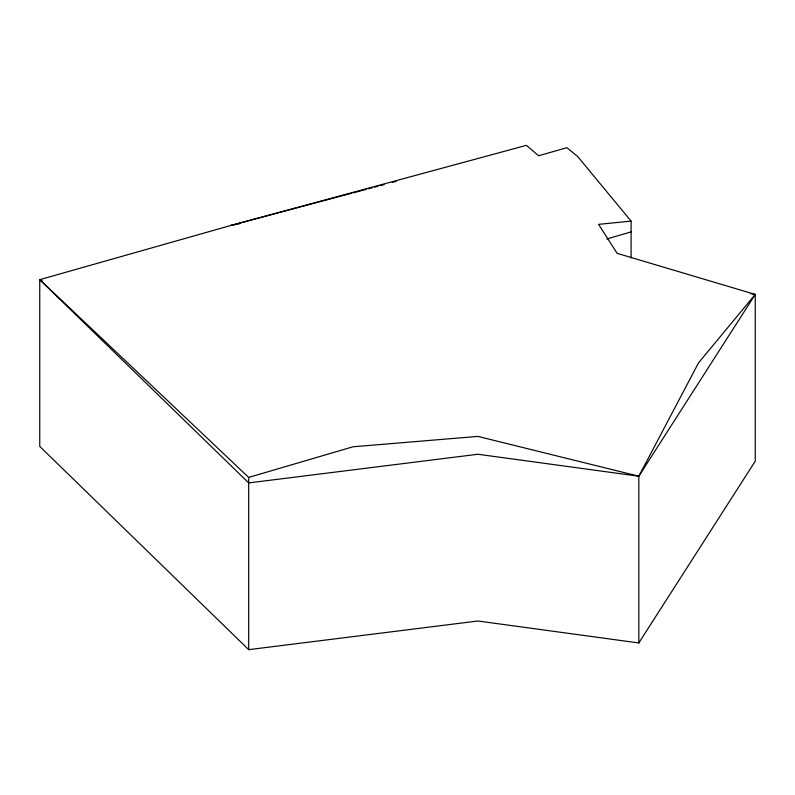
<?xml version="1.0" encoding="UTF-8"?>
<svg xmlns="http://www.w3.org/2000/svg" width="795" height="795" viewBox="0 0 795 795"><rect width="100%" height="100%" fill="white"/><g stroke="black" fill="none" stroke-linecap="round" stroke-linejoin="round"><path stroke-width="1.19" d="M631.091 221.089L577.667 156.516L566.885 147.681L538.642 155.77L526.399 145.346L230.57 225.542L39.75 279.661L39.75 446.402L248.686 649.654L477.924 620.994L638.822 642.956L638.822 476.215L698.517 362.878L755.25 294.438L617.099 253.327L598.595 224.359L631.091 221.089L631.091 257.848M42.056 280.575L39.75 279.661L248.686 482.913L477.924 454.253L638.822 476.215L755.25 294.438L750.361 293.623M638.822 642.956L755.25 461.18L755.25 294.438M39.75 279.661L248.686 477.417L352.98 446.79L477.924 436.405L638.822 476.215M606.724 238.997L631.091 231.911M351.539 193.294L230.57 225.542L240.269 223.544M352.98 192.907L366.137 189.399M368.522 188.763L372.11 187.809M374.505 187.173L378.092 186.209M380.278 185.633L384.074 184.619M392.253 182.443L396.039 181.429M248.686 477.417L248.686 649.654"/></g></svg>
